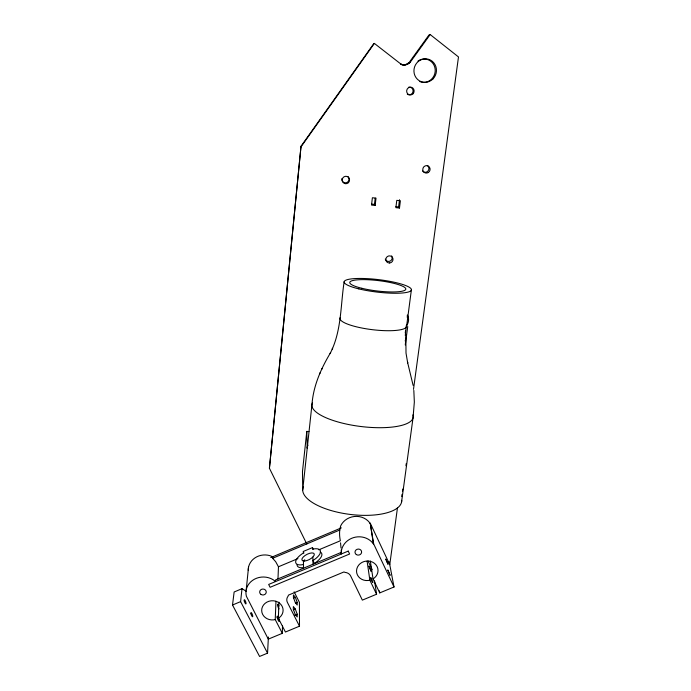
<?xml version="1.0" encoding="UTF-8"?>
<svg xmlns="http://www.w3.org/2000/svg" width="691" height="691" viewBox="0 0 691 691"><rect width="100%" height="100%" fill="white"/><g stroke="black" fill="none" stroke-linecap="round" stroke-linejoin="round"><path stroke-width="1.04" d="M297.216 614.195L297.216 616.968L295.264 614.515L293.321 609.281L293.338 606.543L295.29 609.004L297.216 614.195L294.591 615.284M297.234 602.397L297.225 605.048L295.316 602.612L293.416 597.508L293.442 594.891L295.342 597.344L297.234 602.397L295.515 603.113M373.408 544.033L370.264 523.251L373.667 543.929L372.915 543.238A17.474 15.928 -7.8 0 0 353.438 537.65A17.474 15.928 -7.8 0 0 341.216 553.05L341.311 554.001L341.173 552.42L275.571 579.913L275.502 581.58L274.793 580.889A17.387 15.651 -0.5 0 0 254.383 579.239A17.387 15.651 -0.5 0 0 246.376 596.238L268.289 639.14L282.317 633.327L282.524 625.968M294.124 591.816L299.419 602.31L299.497 626.193L285.435 632.032L278.352 618.246L278.939 602.155M277.981 578.989L278.464 566.775L275.674 561.697L272.634 558.285L272.72 556.765L269.775 555.616A16.61 15.055 -0.3 0 0 248.224 570.3M282.317 633.327L275.225 619.551L275.985 601.274M405.798 334.09L406.014 353.075L407.699 362.965L407.483 361.963L413.106 385.353M246.532 591.47L242.023 588.68L234.137 591.988L232.513 605.014L259.583 656.45L267.555 653.15L268.402 637.016M306.813 544.033L269.421 468.239L301.017 146.233L373.676 43.758L374.367 43.403L400.037 63.391C402.991 65.757 407.474 65.187 410.031 62.501L430.173 34.55L458.487 56.938L413.494 389.361M269.421 468.239L301.017 146.233M405.28 335.532L405.738 331.239M246.238 589.725L248.527 567.156M308.92 431.599L306.795 431.409L302.485 471.435L302.71 490.031L312.004 404.149C313.403 385.587 321.142 368.389 330.6 352.609L330.16 353.533L332.63 348.281L332.216 349.154C341.518 327.957 340.706 304.144 344.153 281.686M267.555 653.15L240.598 601.628L242.023 588.68M405.79 330.756L406.282 325.746M375.144 205.443L376.016 198.136L372.389 197.756L371.525 205.063L375.144 205.443L374.47 204.381L375.213 198.17M407.733 326.567L405.28 344.964M399.476 208.043L395.874 207.654L396.781 200.364L400.391 200.753L399.476 208.043L398.603 206.954L399.502 199.725M405.254 332.941L405.522 330.877M407.284 317.471L407.353 314.992M406.628 326.066L411.413 289.633M397.437 508.006L389.767 564.659L370.264 523.251M401.756 496.483L402.041 494.367M402.473 491.18L402.767 489.064M405.945 465.725L406.23 463.601M401.54 502.158L413.045 417.796L414.341 402.041L413.823 390.406M370.022 523.355L369.547 522.586A16.688 15.306 -7.8 0 0 354.353 516.488A16.688 15.306 -7.8 0 0 340.749 525.721C339.1 530.446 339.341 535.862 340.352 540.777L318.836 549.82M321.591 369.59L322.144 368.441M319.562 373.917L320.14 372.708M301.043 146.803L374.367 43.403M402.879 64.738L401.937 64.894L405.038 64.911L409.029 62.682L428.981 34.982L430.173 34.55M303.962 560.582L304.791 559.762M278.352 618.246L279.648 617.383A10.71 9.605 -1.3 0 0 277.644 601.956A10.71 9.605 -1.3 0 0 261.889 608.512A10.71 9.605 -1.3 0 0 273.645 619.879L275.225 619.551M389.223 561.826L394.017 586.987L379.748 592.904L373.028 578.851L374.358 577.97A10.771 9.76 -8.3 0 0 372.777 562.249A10.771 9.76 -8.3 0 0 356.789 568.9A10.771 9.76 -8.3 0 0 368.268 580.5L369.858 580.172L376.586 594.217L362.352 600.125L350.683 576.026A6.945 6.279 -6.5 0 0 345.094 572.398L343.928 571.958L288.467 595.115L288.069 596.203A6.919 6.228 -2.7 0 0 287.404 602.414L299.497 626.193M271.174 557.412L341.337 527.872M270.915 557.525L272.72 556.765M272.634 558.285L339.877 529.98M303.487 564.469L301.915 564.797A13.725 5.658 -27.6 0 1 301.82 554.027L303.349 553.068L303.332 551.444L312.522 547.583L313.092 549.302M278.464 566.775L297.925 558.604M232.513 605.014L240.598 601.628M293.632 598.061L295.342 597.344M293.537 609.738L295.29 609.004M409.029 62.682L410.031 62.501M400.46 64.375L401.385 64.22M407.906 63.615L408.899 63.442M406.533 64.418L407.517 64.254M403.484 65.075L404.442 64.919M405.038 64.911L406.006 64.755M371.784 204.095L374.47 204.381M395.917 206.669L398.603 206.954M368.035 560.988L372.181 569.678M373.667 543.929L394.017 586.987M303.332 551.444L303.893 553.163M379.419 590.857L379.748 592.904M374.522 580.863L376.586 594.217M370.333 561.023L373.028 578.851M367.111 561.247L369.858 580.172M340.542 542.832L341.017 547.98M341.207 550.036L341.501 553.12M312.522 547.583L312.574 549.198L314.12 548.861A13.725 5.658 -27.6 0 1 320.538 551.556A13.725 5.658 -27.6 0 1 314.491 559.52L312.928 560.505L314.336 563.355L315.899 562.37A13.708 5.692 -27.6 0 0 320.106 551.979M312.816 557.05L313.049 564.21M306.795 431.409L307.227 448.278A50.417 17.482 7.1 0 1 307.979 445.168M303.444 560.85L303.53 568.192M407.604 315.416A203.474 43.3 4.9 0 1 406.343 325.936M405.254 340.292A197.116 46.349 4.7 0 1 405.444 343.928M401.713 500.37A49.838 19.279 7.2 0 1 348.065 514.147A49.838 19.279 7.2 0 1 303.487 486.585M406.455 325.383A33.557 7.394 6.9 0 1 372.691 329.719A33.557 7.394 6.9 0 1 340.317 317.497M412.864 414.902A51.013 15.591 7.1 0 1 361.048 426.528A51.013 15.591 7.1 0 1 312.574 402.775M278.974 608.883A2.799 0.605 69.1 0 1 277.54 604.789A2.799 0.605 69.1 0 1 278.905 605.877M303.323 567.639A13.708 5.692 -27.6 0 1 297.061 564.772M391.616 255.912A3.576 3.507 -36 0 1 390.19 261.068A3.576 3.507 -36 0 1 385.267 259.065M408.606 87.221A3.861 3.697 -76.9 0 1 413.019 91.635A3.861 3.697 -76.9 0 1 407.301 94.201M417.977 61.05A11.695 11.142 -76.7 0 1 435.183 69.376A11.695 11.142 -76.7 0 1 419.783 81.564M427.375 165.494A3.723 3.602 -62.7 0 1 427.971 171.048A3.723 3.602 -62.7 0 1 422.477 170.971M348.005 176.533A3.688 3.636 -79.1 0 1 346.554 182.666A3.688 3.636 -79.1 0 1 341.846 178.572M390.044 575.197L387.858 570.101L390.044 575.197M387.979 564.158L385.837 559.174L387.979 564.158M372.777 582.375C369.953 579.714 369.789 572.735 372.777 582.375M371.102 571.189L368.968 566.214L371.102 571.189M348.229 551.098L268.661 584.448L270.121 587.298L349.62 554.001L348.229 551.098M304.593 561.014L302.598 560.721A6.867 2.833 -27.6 0 1 307.305 554.199A6.867 2.833 -27.6 0 1 314.146 555.201A6.867 2.833 -27.6 0 1 304.593 561.014M358.845 288.89A33.885 6.271 6.8 0 0 411.326 290.211A33.885 6.271 6.8 0 0 363.129 278.482A33.885 6.271 6.8 0 0 358.845 288.89M361.877 288.294A28.236 5.226 6.8 0 0 405.721 289.451A28.236 5.226 6.8 0 0 365.703 279.656A28.236 5.226 6.8 0 0 361.877 288.294M356.34 554.571A3.317 3.023 -7.8 0 0 361.609 552.368A3.317 3.023 -7.8 0 0 357.005 549.336A3.317 3.023 -7.8 0 0 356.34 554.571M261.051 594.45A3.3 2.98 -0.4 0 0 266.242 592.282A3.3 2.98 -0.4 0 0 261.569 589.319A3.3 2.98 -0.4 0 0 261.051 594.45M277.143 617.244A2.868 0.631 69.3 0 0 279.138 621.511A2.868 0.631 69.3 0 0 278.473 617.745A2.868 0.631 69.3 0 0 277.143 617.244M389.646 262.977A3.61 3.533 -35.6 0 0 392.428 257.406A3.61 3.533 -35.6 0 0 386.226 257.89A3.61 3.533 -35.6 0 0 389.646 262.977M412.959 93.821A3.896 3.731 -76.7 0 0 411.447 87.308A3.896 3.731 -76.7 0 0 406.749 92.033A3.896 3.731 -76.7 0 0 412.959 93.821M432.92 78.981A11.799 11.237 -76.5 0 0 428.446 59.253A11.799 11.237 -76.5 0 0 414.229 73.54A11.799 11.237 -76.5 0 0 432.92 78.981M428.351 172.491A3.757 3.636 -62.4 0 0 428.195 166.039A3.757 3.636 -62.4 0 0 422.78 169.545A3.757 3.636 -62.4 0 0 428.351 172.491M348.437 182.657A3.723 3.671 -78.6 0 0 346.839 176.421A3.723 3.671 -78.6 0 0 342.304 180.964A3.723 3.671 -78.6 0 0 348.437 182.657M244.26 600.902A2.228 0.544 69.3 0 0 245.892 603.908A2.228 0.544 69.3 0 0 245.175 600.643A2.228 0.544 69.3 0 0 244.26 600.902M250.98 613.763A2.228 0.536 69.4 0 0 252.586 616.743A2.228 0.536 69.4 0 0 251.861 613.453A2.228 0.536 69.4 0 0 250.98 613.763"/></g></svg>
